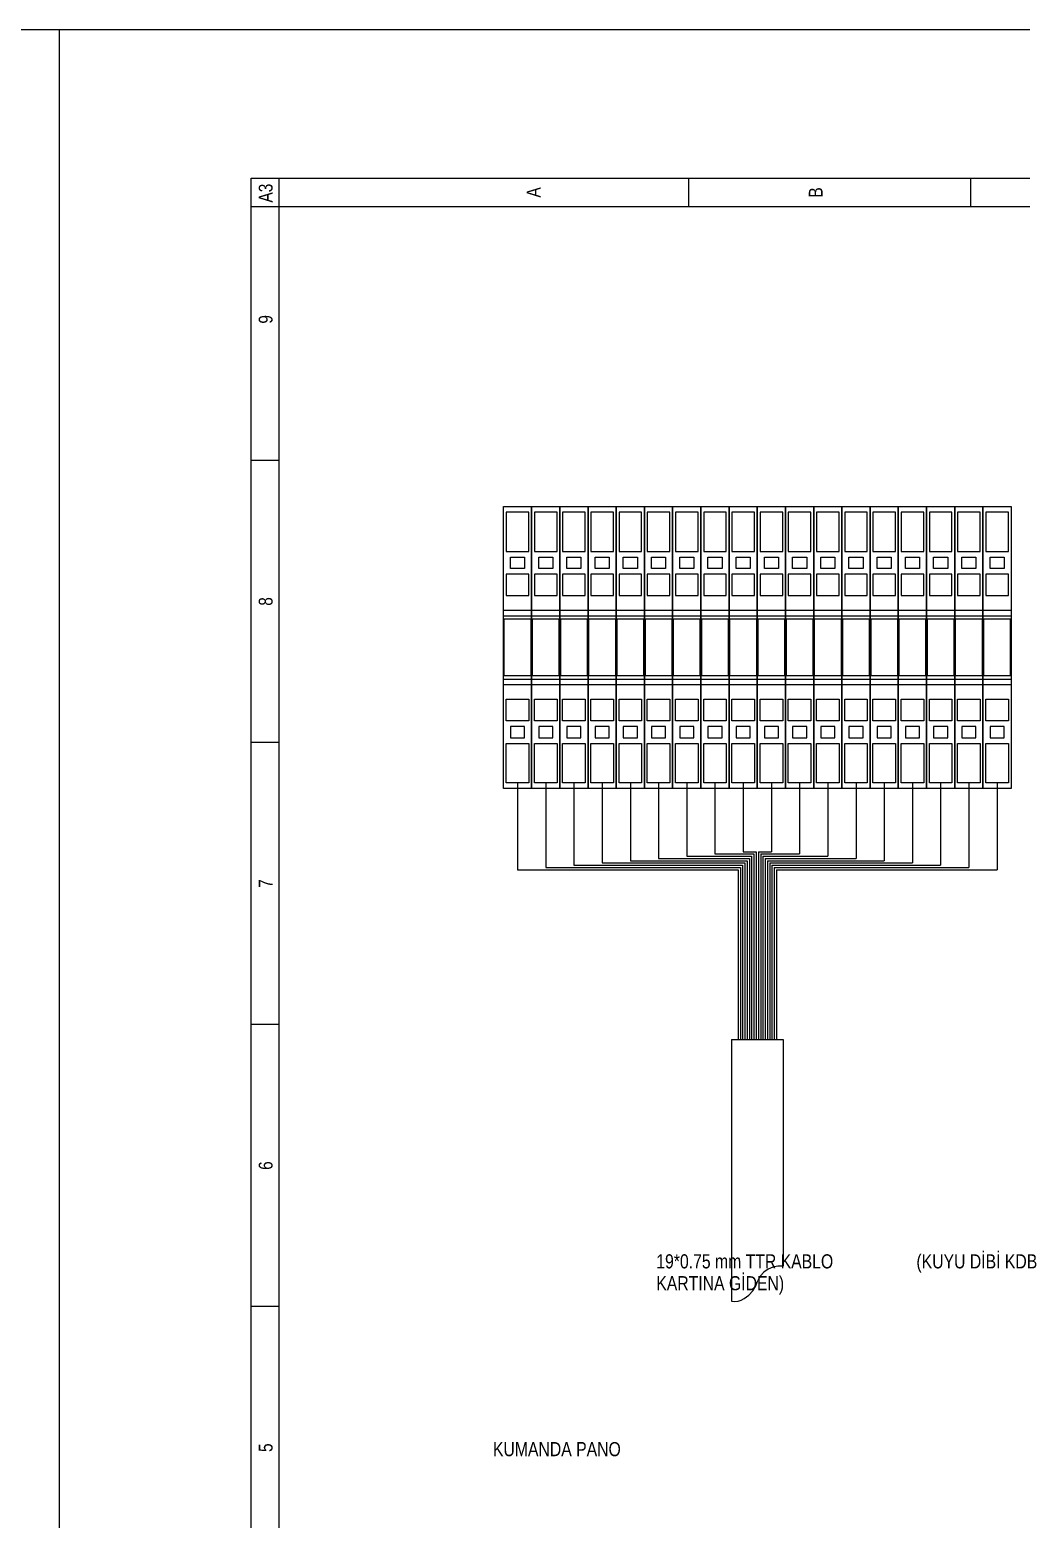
# Model space of a CAD drawing. Header units: centimetres. Extents: x 0 to 14595, y -30 to 2970.
# Drawn here: x 12430 to 12762.4, y 2470.6 to 2970 of the extents above; entities that cross this region are included whole.
import ezdxf
from ezdxf.enums import TextEntityAlignment as Align

# ---------------------------------------------------------------- set-up
doc = ezdxf.new("R2010")
doc.units = ezdxf.units.CM
for name, color, linetype in [('ASN-CERCEVE', 7, 'CONTINUOUS'), ('ASN-ELEKTRIK', 3, 'CONTINUOUS'), ('ASN-ELEKTRIK-YAZI', 4, 'CONTINUOUS')]:
    doc.layers.add(name, color=color, linetype=linetype)
doc.styles.get("Standard").update_dxf_attribs({"font": 'arial.ttf', "width": 0.8})

msp = doc.modelspace()

# ---------------------------------------------------------------- linework, layer by layer
at = {"layer": 'ASN-CERCEVE'}
msp.add_line((12440, 0), (12440, 2970), dxfattribs=at)
for points in [[(0, 0), (14595, 0), (14595, 2970), (0, 2970)], [(100, 0), (14570, 0), (14570, 2970), (100, 2970)]]:
    msp.add_lwpolyline(points, close=True, dxfattribs=at)
at = {"layer": 'ASN-ELEKTRIK'}
for p, q in [((12504.2, 1974.44), (12504.2, 2920.2)), ((12504.2, 2920.2), (13170.95, 2920.2)), ((12513.66, 1983.9), (12513.66, 2920.2)), ((12650.79, 2920.2), (12650.79, 2910.74)), ((12745.37, 2920.2), (12745.37, 2910.74)), ((12504.2, 2910.74), (13133.12, 2910.74)), ((12513.66, 2825.62), (12504.2, 2825.62)), ((12588.79, 2810.21), (12598.24, 2810.21)), ((12588.79, 2715.63), (12588.79, 2810.21)), ((12589.73, 2808.32), (12589.73, 2795.08)), ((12597.3, 2808.32), (12589.73, 2808.32)), ((12597.3, 2795.08), (12597.3, 2808.32)), ((12598.24, 2810.21), (12607.7, 2810.21)), ((12598.24, 2715.63), (12598.24, 2810.21)), ((12598.24, 2810.21), (12598.24, 2715.63)), ((12599.19, 2808.32), (12599.19, 2795.08)), ((12606.76, 2808.32), (12599.19, 2808.32)), ((12606.76, 2795.08), (12606.76, 2808.32)), ((12607.7, 2810.21), (12617.16, 2810.21)), ((12607.7, 2715.63), (12607.7, 2810.21)), ((12607.7, 2810.21), (12607.7, 2715.63)), ((12608.65, 2808.32), (12608.65, 2795.08)), ((12616.21, 2808.32), (12608.65, 2808.32)), ((12616.21, 2795.08), (12616.21, 2808.32)), ((12617.16, 2810.21), (12626.62, 2810.21)), ((12617.16, 2715.63), (12617.16, 2810.21)), ((12617.16, 2810.21), (12617.16, 2715.63)), ((12618.11, 2808.32), (12618.11, 2795.08)), ((12625.67, 2808.32), (12618.11, 2808.32)), ((12625.67, 2795.08), (12625.67, 2808.32)), ((12626.62, 2810.21), (12636.07, 2810.21)), ((12626.62, 2715.63), (12626.62, 2810.21)), ((12626.62, 2810.21), (12626.62, 2715.63)), ((12627.56, 2808.32), (12627.56, 2795.08)), ((12635.13, 2808.32), (12627.56, 2808.32)), ((12635.13, 2795.08), (12635.13, 2808.32)), ((12636.07, 2810.21), (12645.53, 2810.21)), ((12636.07, 2715.63), (12636.07, 2810.21)), ((12636.07, 2810.21), (12636.07, 2715.63)), ((12637.02, 2808.32), (12637.02, 2795.08)), ((12644.59, 2808.32), (12637.02, 2808.32)), ((12644.59, 2795.08), (12644.59, 2808.32)), ((12645.53, 2810.21), (12654.99, 2810.21)), ((12645.53, 2715.63), (12645.53, 2810.21)), ((12645.53, 2810.21), (12645.53, 2715.63)), ((12646.48, 2808.32), (12646.48, 2795.08)), ((12654.04, 2808.32), (12646.48, 2808.32)), ((12654.04, 2795.08), (12654.04, 2808.32)), ((12654.99, 2810.21), (12664.45, 2810.21)), ((12654.99, 2715.63), (12654.99, 2810.21)), ((12654.99, 2810.21), (12654.99, 2715.63)), ((12655.94, 2808.32), (12655.94, 2795.08)), ((12663.5, 2808.32), (12655.94, 2808.32)), ((12663.5, 2795.08), (12663.5, 2808.32)), ((12664.45, 2810.21), (12673.91, 2810.21)), ((12664.45, 2715.63), (12664.45, 2810.21)), ((12664.45, 2810.21), (12664.45, 2715.63)), ((12665.39, 2808.32), (12665.39, 2795.08)), ((12672.96, 2808.32), (12665.39, 2808.32)), ((12672.96, 2795.08), (12672.96, 2808.32)), ((12673.91, 2810.21), (12683.36, 2810.21)), ((12673.91, 2715.63), (12673.91, 2810.21)), ((12673.91, 2810.21), (12673.91, 2715.63)), ((12674.85, 2808.32), (12674.85, 2795.08)), ((12682.42, 2808.32), (12674.85, 2808.32)), ((12682.42, 2795.08), (12682.42, 2808.32)), ((12683.36, 2810.21), (12692.82, 2810.21)), ((12683.36, 2715.63), (12683.36, 2810.21)), ((12683.36, 2810.21), (12683.36, 2715.63)), ((12684.31, 2808.32), (12684.31, 2795.08)), ((12691.87, 2808.32), (12684.31, 2808.32)), ((12691.87, 2795.08), (12691.87, 2808.32)), ((12692.82, 2810.21), (12702.28, 2810.21)), ((12692.82, 2715.63), (12692.82, 2810.21)), ((12692.82, 2810.21), (12692.82, 2715.63)), ((12693.77, 2808.32), (12693.77, 2795.08)), ((12701.33, 2808.32), (12693.77, 2808.32)), ((12701.33, 2795.08), (12701.33, 2808.32)), ((12702.28, 2810.21), (12711.74, 2810.21)), ((12702.28, 2715.63), (12702.28, 2810.21)), ((12702.28, 2810.21), (12702.28, 2715.63)), ((12703.22, 2808.32), (12703.22, 2795.08)), ((12710.79, 2808.32), (12703.22, 2808.32)), ((12710.79, 2795.08), (12710.79, 2808.32)), ((12711.74, 2810.21), (12721.19, 2810.21)), ((12711.74, 2715.63), (12711.74, 2810.21)), ((12711.74, 2810.21), (12711.74, 2715.63)), ((12712.68, 2808.32), (12712.68, 2795.08)), ((12720.25, 2808.32), (12712.68, 2808.32)), ((12720.25, 2795.08), (12720.25, 2808.32)), ((12721.19, 2810.21), (12730.65, 2810.21)), ((12721.19, 2715.63), (12721.19, 2810.21)), ((12721.19, 2810.21), (12721.19, 2715.63)), ((12722.14, 2808.32), (12722.14, 2795.08)), ((12729.7, 2808.32), (12722.14, 2808.32)), ((12729.7, 2795.08), (12729.7, 2808.32)), ((12730.65, 2810.21), (12740.11, 2810.21)), ((12730.65, 2715.63), (12730.65, 2810.21)), ((12730.65, 2810.21), (12730.65, 2715.63)), ((12731.6, 2808.32), (12731.6, 2795.08)), ((12739.16, 2808.32), (12731.6, 2808.32)), ((12739.16, 2795.08), (12739.16, 2808.32)), ((12740.11, 2810.21), (12749.57, 2810.21)), ((12740.11, 2715.63), (12740.11, 2810.21)), ((12740.11, 2810.21), (12740.11, 2715.63)), ((12741.05, 2808.32), (12741.05, 2795.08)), ((12748.62, 2808.32), (12741.05, 2808.32)), ((12748.62, 2795.08), (12748.62, 2808.32)), ((12749.57, 2810.21), (12759.02, 2810.21)), ((12749.57, 2715.63), (12749.57, 2810.21)), ((12749.57, 2810.21), (12749.57, 2715.63)), ((12750.51, 2808.32), (12750.51, 2795.08)), ((12758.08, 2808.32), (12750.51, 2808.32)), ((12758.08, 2795.08), (12758.08, 2808.32)), ((12759.02, 2810.21), (12759.02, 2715.63)), ((12589.73, 2795.08), (12597.3, 2795.08)), ((12591.15, 2793.18), (12595.88, 2793.18)), ((12591.15, 2789.4), (12591.15, 2793.18)), ((12595.88, 2793.18), (12595.88, 2789.4)), ((12599.19, 2795.08), (12606.76, 2795.08)), ((12600.61, 2793.18), (12605.34, 2793.18)), ((12600.61, 2789.4), (12600.61, 2793.18)), ((12605.34, 2793.18), (12605.34, 2789.4)), ((12608.65, 2795.08), (12616.21, 2795.08)), ((12610.07, 2793.18), (12614.8, 2793.18)), ((12610.07, 2789.4), (12610.07, 2793.18)), ((12614.8, 2793.18), (12614.8, 2789.4)), ((12618.11, 2795.08), (12625.67, 2795.08)), ((12619.52, 2793.18), (12624.25, 2793.18)), ((12619.52, 2789.4), (12619.52, 2793.18)), ((12624.25, 2793.18), (12624.25, 2789.4)), ((12627.56, 2795.08), (12635.13, 2795.08)), ((12628.98, 2793.18), (12633.71, 2793.18)), ((12628.98, 2789.4), (12628.98, 2793.18)), ((12633.71, 2793.18), (12633.71, 2789.4)), ((12637.02, 2795.08), (12644.59, 2795.08)), ((12638.44, 2793.18), (12643.17, 2793.18)), ((12638.44, 2789.4), (12638.44, 2793.18)), ((12643.17, 2793.18), (12643.17, 2789.4)), ((12646.48, 2795.08), (12654.04, 2795.08)), ((12647.9, 2793.18), (12652.63, 2793.18)), ((12647.9, 2789.4), (12647.9, 2793.18)), ((12652.63, 2793.18), (12652.63, 2789.4)), ((12655.94, 2795.08), (12663.5, 2795.08)), ((12657.35, 2793.18), (12662.08, 2793.18)), ((12657.35, 2789.4), (12657.35, 2793.18)), ((12662.08, 2793.18), (12662.08, 2789.4)), ((12665.39, 2795.08), (12672.96, 2795.08)), ((12666.81, 2793.18), (12671.54, 2793.18)), ((12666.81, 2789.4), (12666.81, 2793.18)), ((12671.54, 2793.18), (12671.54, 2789.4)), ((12674.85, 2795.08), (12682.42, 2795.08)), ((12676.27, 2793.18), (12681, 2793.18)), ((12676.27, 2789.4), (12676.27, 2793.18)), ((12681, 2793.18), (12681, 2789.4)), ((12684.31, 2795.08), (12691.87, 2795.08)), ((12685.73, 2793.18), (12690.46, 2793.18)), ((12685.73, 2789.4), (12685.73, 2793.18)), ((12690.46, 2793.18), (12690.46, 2789.4)), ((12693.77, 2795.08), (12701.33, 2795.08)), ((12695.18, 2793.18), (12699.91, 2793.18)), ((12695.18, 2789.4), (12695.18, 2793.18)), ((12699.91, 2793.18), (12699.91, 2789.4)), ((12703.22, 2795.08), (12710.79, 2795.08)), ((12704.64, 2793.18), (12709.37, 2793.18)), ((12704.64, 2789.4), (12704.64, 2793.18)), ((12709.37, 2793.18), (12709.37, 2789.4)), ((12712.68, 2795.08), (12720.25, 2795.08)), ((12714.1, 2793.18), (12718.83, 2793.18)), ((12714.1, 2789.4), (12714.1, 2793.18)), ((12718.83, 2793.18), (12718.83, 2789.4)), ((12722.14, 2795.08), (12729.7, 2795.08)), ((12723.56, 2793.18), (12728.29, 2793.18)), ((12723.56, 2789.4), (12723.56, 2793.18)), ((12728.29, 2793.18), (12728.29, 2789.4)), ((12731.6, 2795.08), (12739.16, 2795.08)), ((12733.01, 2793.18), (12737.74, 2793.18)), ((12733.01, 2789.4), (12733.01, 2793.18)), ((12737.74, 2793.18), (12737.74, 2789.4)), ((12741.05, 2795.08), (12748.62, 2795.08)), ((12742.47, 2793.18), (12747.2, 2793.18)), ((12742.47, 2789.4), (12742.47, 2793.18)), ((12747.2, 2793.18), (12747.2, 2789.4)), ((12750.51, 2795.08), (12758.08, 2795.08)), ((12751.93, 2793.18), (12756.66, 2793.18)), ((12751.93, 2789.4), (12751.93, 2793.18)), ((12756.66, 2793.18), (12756.66, 2789.4)), ((12597.3, 2787.51), (12589.73, 2787.51)), ((12589.73, 2787.51), (12589.73, 2780.32)), ((12595.88, 2789.4), (12591.15, 2789.4)), ((12597.3, 2780.32), (12597.3, 2787.51)), ((12606.76, 2787.51), (12599.19, 2787.51)), ((12599.19, 2787.51), (12599.19, 2780.32)), ((12605.34, 2789.4), (12600.61, 2789.4)), ((12606.76, 2780.32), (12606.76, 2787.51)), ((12616.21, 2787.51), (12608.65, 2787.51)), ((12608.65, 2787.51), (12608.65, 2780.32)), ((12614.8, 2789.4), (12610.07, 2789.4)), ((12616.21, 2780.32), (12616.21, 2787.51)), ((12625.67, 2787.51), (12618.11, 2787.51)), ((12618.11, 2787.51), (12618.11, 2780.32)), ((12624.25, 2789.4), (12619.52, 2789.4)), ((12625.67, 2780.32), (12625.67, 2787.51)), ((12635.13, 2787.51), (12627.56, 2787.51)), ((12627.56, 2787.51), (12627.56, 2780.32)), ((12633.71, 2789.4), (12628.98, 2789.4)), ((12635.13, 2780.32), (12635.13, 2787.51)), ((12644.59, 2787.51), (12637.02, 2787.51)), ((12637.02, 2787.51), (12637.02, 2780.32)), ((12643.17, 2789.4), (12638.44, 2789.4)), ((12644.59, 2780.32), (12644.59, 2787.51)), ((12654.04, 2787.51), (12646.48, 2787.51)), ((12646.48, 2787.51), (12646.48, 2780.32)), ((12652.63, 2789.4), (12647.9, 2789.4)), ((12654.04, 2780.32), (12654.04, 2787.51)), ((12663.5, 2787.51), (12655.94, 2787.51)), ((12655.94, 2787.51), (12655.94, 2780.32)), ((12662.08, 2789.4), (12657.35, 2789.4)), ((12663.5, 2780.32), (12663.5, 2787.51)), ((12672.96, 2787.51), (12665.39, 2787.51)), ((12665.39, 2787.51), (12665.39, 2780.32)), ((12671.54, 2789.4), (12666.81, 2789.4)), ((12672.96, 2780.32), (12672.96, 2787.51)), ((12682.42, 2787.51), (12674.85, 2787.51)), ((12674.85, 2787.51), (12674.85, 2780.32)), ((12681, 2789.4), (12676.27, 2789.4)), ((12682.42, 2780.32), (12682.42, 2787.51)), ((12691.87, 2787.51), (12684.31, 2787.51)), ((12684.31, 2787.51), (12684.31, 2780.32)), ((12690.46, 2789.4), (12685.73, 2789.4)), ((12691.87, 2780.32), (12691.87, 2787.51)), ((12701.33, 2787.51), (12693.77, 2787.51)), ((12693.77, 2787.51), (12693.77, 2780.32)), ((12699.91, 2789.4), (12695.18, 2789.4)), ((12701.33, 2780.32), (12701.33, 2787.51)), ((12710.79, 2787.51), (12703.22, 2787.51)), ((12703.22, 2787.51), (12703.22, 2780.32)), ((12709.37, 2789.4), (12704.64, 2789.4)), ((12710.79, 2780.32), (12710.79, 2787.51)), ((12720.25, 2787.51), (12712.68, 2787.51)), ((12712.68, 2787.51), (12712.68, 2780.32)), ((12718.83, 2789.4), (12714.1, 2789.4)), ((12720.25, 2780.32), (12720.25, 2787.51)), ((12729.7, 2787.51), (12722.14, 2787.51)), ((12722.14, 2787.51), (12722.14, 2780.32)), ((12728.29, 2789.4), (12723.56, 2789.4)), ((12729.7, 2780.32), (12729.7, 2787.51)), ((12739.16, 2787.51), (12731.6, 2787.51)), ((12731.6, 2787.51), (12731.6, 2780.32)), ((12737.74, 2789.4), (12733.01, 2789.4)), ((12739.16, 2780.32), (12739.16, 2787.51)), ((12748.62, 2787.51), (12741.05, 2787.51)), ((12741.05, 2787.51), (12741.05, 2780.32)), ((12747.2, 2789.4), (12742.47, 2789.4)), ((12748.62, 2780.32), (12748.62, 2787.51)), ((12758.08, 2787.51), (12750.51, 2787.51)), ((12750.51, 2787.51), (12750.51, 2780.32)), ((12756.66, 2789.4), (12751.93, 2789.4)), ((12758.08, 2780.32), (12758.08, 2787.51)), ((12589.73, 2780.32), (12597.3, 2780.32)), ((12599.19, 2780.32), (12606.76, 2780.32)), ((12608.65, 2780.32), (12616.21, 2780.32)), ((12618.11, 2780.32), (12625.67, 2780.32)), ((12627.56, 2780.32), (12635.13, 2780.32)), ((12637.02, 2780.32), (12644.59, 2780.32)), ((12646.48, 2780.32), (12654.04, 2780.32)), ((12655.94, 2780.32), (12663.5, 2780.32)), ((12665.39, 2780.32), (12672.96, 2780.32)), ((12674.85, 2780.32), (12682.42, 2780.32)), ((12684.31, 2780.32), (12691.87, 2780.32)), ((12693.77, 2780.32), (12701.33, 2780.32)), ((12703.22, 2780.32), (12710.79, 2780.32)), ((12712.68, 2780.32), (12720.25, 2780.32)), ((12722.14, 2780.32), (12729.7, 2780.32)), ((12731.6, 2780.32), (12739.16, 2780.32)), ((12741.05, 2780.32), (12748.62, 2780.32)), ((12750.51, 2780.32), (12758.08, 2780.32)), ((12588.79, 2775.4), (12598.24, 2775.4)), ((12588.79, 2773.51), (12598.24, 2773.51)), ((12588.98, 2772.38), (12588.98, 2753.46)), ((12598.06, 2772.38), (12588.98, 2772.38)), ((12598.06, 2753.46), (12598.06, 2772.38)), ((12598.24, 2775.4), (12607.7, 2775.4)), ((12598.24, 2773.51), (12607.7, 2773.51)), ((12598.43, 2772.38), (12598.43, 2753.46)), ((12607.51, 2772.38), (12598.43, 2772.38)), ((12607.51, 2753.46), (12607.51, 2772.38)), ((12607.7, 2775.4), (12617.16, 2775.4)), ((12607.7, 2773.51), (12617.16, 2773.51)), ((12607.89, 2772.38), (12607.89, 2753.46)), ((12616.97, 2772.38), (12607.89, 2772.38)), ((12616.97, 2753.46), (12616.97, 2772.38)), ((12617.16, 2775.4), (12626.62, 2775.4)), ((12617.16, 2773.51), (12626.62, 2773.51)), ((12617.35, 2772.38), (12617.35, 2753.46)), ((12626.43, 2772.38), (12617.35, 2772.38)), ((12626.43, 2753.46), (12626.43, 2772.38)), ((12626.62, 2775.4), (12636.07, 2775.4)), ((12626.62, 2773.51), (12636.07, 2773.51)), ((12626.81, 2772.38), (12626.81, 2753.46)), ((12635.89, 2772.38), (12626.81, 2772.38)), ((12635.89, 2753.46), (12635.89, 2772.38)), ((12636.07, 2775.4), (12645.53, 2775.4)), ((12636.07, 2773.51), (12645.53, 2773.51)), ((12636.26, 2772.38), (12636.26, 2753.46)), ((12645.34, 2772.38), (12636.26, 2772.38)), ((12645.34, 2753.46), (12645.34, 2772.38)), ((12645.53, 2775.4), (12654.99, 2775.4)), ((12645.53, 2773.51), (12654.99, 2773.51)), ((12645.72, 2772.38), (12645.72, 2753.46)), ((12654.8, 2772.38), (12645.72, 2772.38)), ((12654.8, 2753.46), (12654.8, 2772.38)), ((12654.99, 2775.4), (12664.45, 2775.4)), ((12654.99, 2773.51), (12664.45, 2773.51)), ((12655.18, 2772.38), (12655.18, 2753.46)), ((12664.26, 2772.38), (12655.18, 2772.38)), ((12664.26, 2753.46), (12664.26, 2772.38)), ((12664.45, 2775.4), (12673.91, 2775.4)), ((12664.45, 2773.51), (12673.91, 2773.51)), ((12664.64, 2772.38), (12664.64, 2753.46)), ((12673.72, 2772.38), (12664.64, 2772.38)), ((12673.72, 2753.46), (12673.72, 2772.38)), ((12673.91, 2775.4), (12683.36, 2775.4)), ((12673.91, 2773.51), (12683.36, 2773.51)), ((12674.09, 2772.38), (12674.09, 2753.46)), ((12683.17, 2772.38), (12674.09, 2772.38)), ((12683.17, 2753.46), (12683.17, 2772.38)), ((12683.36, 2775.4), (12692.82, 2775.4)), ((12683.36, 2773.51), (12692.82, 2773.51)), ((12683.55, 2772.38), (12683.55, 2753.46)), ((12692.63, 2772.38), (12683.55, 2772.38)), ((12692.63, 2753.46), (12692.63, 2772.38)), ((12692.82, 2775.4), (12702.28, 2775.4)), ((12692.82, 2773.51), (12702.28, 2773.51)), ((12693.01, 2772.38), (12693.01, 2753.46)), ((12702.09, 2772.38), (12693.01, 2772.38)), ((12702.09, 2753.46), (12702.09, 2772.38)), ((12702.28, 2775.4), (12711.74, 2775.4)), ((12702.28, 2773.51), (12711.74, 2773.51)), ((12702.47, 2772.38), (12702.47, 2753.46)), ((12711.55, 2772.38), (12702.47, 2772.38)), ((12711.55, 2753.46), (12711.55, 2772.38)), ((12711.74, 2775.4), (12721.19, 2775.4)), ((12711.74, 2773.51), (12721.19, 2773.51)), ((12711.92, 2772.38), (12711.92, 2753.46)), ((12721, 2772.38), (12711.92, 2772.38)), ((12721, 2753.46), (12721, 2772.38)), ((12721.19, 2775.4), (12730.65, 2775.4)), ((12721.19, 2773.51), (12730.65, 2773.51)), ((12721.38, 2772.38), (12721.38, 2753.46)), ((12730.46, 2772.38), (12721.38, 2772.38)), ((12730.46, 2753.46), (12730.46, 2772.38)), ((12730.65, 2775.4), (12740.11, 2775.4)), ((12730.65, 2773.51), (12740.11, 2773.51)), ((12730.84, 2772.38), (12730.84, 2753.46)), ((12739.92, 2772.38), (12730.84, 2772.38)), ((12739.92, 2753.46), (12739.92, 2772.38)), ((12740.11, 2775.4), (12749.57, 2775.4)), ((12740.11, 2773.51), (12749.57, 2773.51)), ((12740.3, 2772.38), (12740.3, 2753.46)), ((12749.38, 2772.38), (12740.3, 2772.38)), ((12749.38, 2753.46), (12749.38, 2772.38)), ((12749.57, 2775.4), (12759.02, 2775.4)), ((12749.57, 2773.51), (12759.02, 2773.51)), ((12749.75, 2772.38), (12749.75, 2753.46)), ((12758.83, 2772.38), (12749.75, 2772.38)), ((12758.83, 2753.46), (12758.83, 2772.38)), ((12588.79, 2752.33), (12598.24, 2752.33)), ((12588.98, 2753.46), (12598.06, 2753.46)), ((12598.24, 2752.33), (12607.7, 2752.33)), ((12598.43, 2753.46), (12607.51, 2753.46)), ((12607.7, 2752.33), (12617.16, 2752.33)), ((12607.89, 2753.46), (12616.97, 2753.46)), ((12617.16, 2752.33), (12626.62, 2752.33)), ((12617.35, 2753.46), (12626.43, 2753.46)), ((12626.62, 2752.33), (12636.07, 2752.33)), ((12626.81, 2753.46), (12635.89, 2753.46)), ((12636.07, 2752.33), (12645.53, 2752.33)), ((12636.26, 2753.46), (12645.34, 2753.46)), ((12645.53, 2752.33), (12654.99, 2752.33)), ((12645.72, 2753.46), (12654.8, 2753.46)), ((12654.99, 2752.33), (12664.45, 2752.33)), ((12655.18, 2753.46), (12664.26, 2753.46)), ((12664.45, 2752.33), (12673.91, 2752.33)), ((12664.64, 2753.46), (12673.72, 2753.46)), ((12673.91, 2752.33), (12683.36, 2752.33)), ((12674.09, 2753.46), (12683.17, 2753.46)), ((12683.36, 2752.33), (12692.82, 2752.33)), ((12683.55, 2753.46), (12692.63, 2753.46)), ((12692.82, 2752.33), (12702.28, 2752.33)), ((12693.01, 2753.46), (12702.09, 2753.46)), ((12702.28, 2752.33), (12711.74, 2752.33)), ((12702.47, 2753.46), (12711.55, 2753.46)), ((12711.74, 2752.33), (12721.19, 2752.33)), ((12711.92, 2753.46), (12721, 2753.46)), ((12721.19, 2752.33), (12730.65, 2752.33)), ((12721.38, 2753.46), (12730.46, 2753.46)), ((12730.65, 2752.33), (12740.11, 2752.33)), ((12730.84, 2753.46), (12739.92, 2753.46)), ((12740.11, 2752.33), (12749.57, 2752.33)), ((12740.3, 2753.46), (12749.38, 2753.46)), ((12749.57, 2752.33), (12759.02, 2752.33)), ((12749.75, 2753.46), (12758.83, 2753.46)), ((12588.79, 2750.44), (12598.24, 2750.44)), ((12598.24, 2750.44), (12607.7, 2750.44)), ((12607.7, 2750.44), (12617.16, 2750.44)), ((12617.16, 2750.44), (12626.62, 2750.44)), ((12626.62, 2750.44), (12636.07, 2750.44)), ((12636.07, 2750.44), (12645.53, 2750.44)), ((12645.53, 2750.44), (12654.99, 2750.44)), ((12654.99, 2750.44), (12664.45, 2750.44)), ((12664.45, 2750.44), (12673.91, 2750.44)), ((12673.91, 2750.44), (12683.36, 2750.44)), ((12683.36, 2750.44), (12692.82, 2750.44)), ((12692.82, 2750.44), (12702.28, 2750.44)), ((12702.28, 2750.44), (12711.74, 2750.44)), ((12711.74, 2750.44), (12721.19, 2750.44)), ((12721.19, 2750.44), (12730.65, 2750.44)), ((12730.65, 2750.44), (12740.11, 2750.44)), ((12740.11, 2750.44), (12749.57, 2750.44)), ((12749.57, 2750.44), (12759.02, 2750.44)), ((12589.73, 2745.52), (12597.3, 2745.52)), ((12589.73, 2738.33), (12589.73, 2745.52)), ((12597.3, 2745.52), (12597.3, 2738.33)), ((12599.19, 2745.52), (12606.76, 2745.52)), ((12599.19, 2738.33), (12599.19, 2745.52)), ((12606.76, 2745.52), (12606.76, 2738.33)), ((12608.65, 2745.52), (12616.21, 2745.52)), ((12608.65, 2738.33), (12608.65, 2745.52)), ((12616.21, 2745.52), (12616.21, 2738.33)), ((12618.11, 2745.52), (12625.67, 2745.52)), ((12618.11, 2738.33), (12618.11, 2745.52)), ((12625.67, 2745.52), (12625.67, 2738.33)), ((12627.56, 2745.52), (12635.13, 2745.52)), ((12627.56, 2738.33), (12627.56, 2745.52)), ((12635.13, 2745.52), (12635.13, 2738.33)), ((12637.02, 2745.52), (12644.59, 2745.52)), ((12637.02, 2738.33), (12637.02, 2745.52)), ((12644.59, 2745.52), (12644.59, 2738.33)), ((12646.48, 2745.52), (12654.04, 2745.52)), ((12646.48, 2738.33), (12646.48, 2745.52)), ((12654.04, 2745.52), (12654.04, 2738.33)), ((12655.94, 2745.52), (12663.5, 2745.52)), ((12655.94, 2738.33), (12655.94, 2745.52)), ((12663.5, 2745.52), (12663.5, 2738.33)), ((12665.39, 2745.52), (12672.96, 2745.52)), ((12665.39, 2738.33), (12665.39, 2745.52)), ((12672.96, 2745.52), (12672.96, 2738.33)), ((12674.85, 2745.52), (12682.42, 2745.52)), ((12674.85, 2738.33), (12674.85, 2745.52)), ((12682.42, 2745.52), (12682.42, 2738.33)), ((12684.31, 2745.52), (12691.87, 2745.52)), ((12684.31, 2738.33), (12684.31, 2745.52)), ((12691.87, 2745.52), (12691.87, 2738.33)), ((12693.77, 2745.52), (12701.33, 2745.52)), ((12693.77, 2738.33), (12693.77, 2745.52)), ((12701.33, 2745.52), (12701.33, 2738.33)), ((12703.22, 2745.52), (12710.79, 2745.52)), ((12703.22, 2738.33), (12703.22, 2745.52)), ((12710.79, 2745.52), (12710.79, 2738.33)), ((12712.68, 2745.52), (12720.25, 2745.52)), ((12712.68, 2738.33), (12712.68, 2745.52)), ((12720.25, 2745.52), (12720.25, 2738.33)), ((12722.14, 2745.52), (12729.7, 2745.52)), ((12722.14, 2738.33), (12722.14, 2745.52)), ((12729.7, 2745.52), (12729.7, 2738.33)), ((12731.6, 2745.52), (12739.16, 2745.52)), ((12731.6, 2738.33), (12731.6, 2745.52)), ((12739.16, 2745.52), (12739.16, 2738.33)), ((12741.05, 2745.52), (12748.62, 2745.52)), ((12741.05, 2738.33), (12741.05, 2745.52)), ((12748.62, 2745.52), (12748.62, 2738.33)), ((12750.51, 2745.52), (12758.08, 2745.52)), ((12750.51, 2738.33), (12750.51, 2745.52)), ((12758.08, 2745.52), (12758.08, 2738.33)), ((12597.3, 2738.33), (12589.73, 2738.33)), ((12606.76, 2738.33), (12599.19, 2738.33)), ((12616.21, 2738.33), (12608.65, 2738.33)), ((12625.67, 2738.33), (12618.11, 2738.33)), ((12635.13, 2738.33), (12627.56, 2738.33)), ((12644.59, 2738.33), (12637.02, 2738.33)), ((12654.04, 2738.33), (12646.48, 2738.33)), ((12663.5, 2738.33), (12655.94, 2738.33)), ((12672.96, 2738.33), (12665.39, 2738.33)), ((12682.42, 2738.33), (12674.85, 2738.33)), ((12691.87, 2738.33), (12684.31, 2738.33)), ((12701.33, 2738.33), (12693.77, 2738.33)), ((12710.79, 2738.33), (12703.22, 2738.33)), ((12720.25, 2738.33), (12712.68, 2738.33)), ((12729.7, 2738.33), (12722.14, 2738.33)), ((12739.16, 2738.33), (12731.6, 2738.33)), ((12748.62, 2738.33), (12741.05, 2738.33)), ((12758.08, 2738.33), (12750.51, 2738.33)), ((12595.88, 2736.44), (12591.15, 2736.44)), ((12591.15, 2736.44), (12591.15, 2732.66)), ((12591.15, 2732.66), (12595.88, 2732.66)), ((12595.88, 2732.66), (12595.88, 2736.44)), ((12605.34, 2736.44), (12600.61, 2736.44)), ((12600.61, 2736.44), (12600.61, 2732.66)), ((12600.61, 2732.66), (12605.34, 2732.66)), ((12605.34, 2732.66), (12605.34, 2736.44)), ((12614.8, 2736.44), (12610.07, 2736.44)), ((12610.07, 2736.44), (12610.07, 2732.66)), ((12610.07, 2732.66), (12614.8, 2732.66)), ((12614.8, 2732.66), (12614.8, 2736.44)), ((12624.25, 2736.44), (12619.52, 2736.44)), ((12619.52, 2736.44), (12619.52, 2732.66)), ((12619.52, 2732.66), (12624.25, 2732.66)), ((12624.25, 2732.66), (12624.25, 2736.44)), ((12633.71, 2736.44), (12628.98, 2736.44)), ((12628.98, 2736.44), (12628.98, 2732.66)), ((12628.98, 2732.66), (12633.71, 2732.66)), ((12633.71, 2732.66), (12633.71, 2736.44)), ((12643.17, 2736.44), (12638.44, 2736.44)), ((12638.44, 2736.44), (12638.44, 2732.66)), ((12638.44, 2732.66), (12643.17, 2732.66)), ((12643.17, 2732.66), (12643.17, 2736.44)), ((12652.63, 2736.44), (12647.9, 2736.44)), ((12647.9, 2736.44), (12647.9, 2732.66)), ((12647.9, 2732.66), (12652.63, 2732.66)), ((12652.63, 2732.66), (12652.63, 2736.44)), ((12662.08, 2736.44), (12657.35, 2736.44)), ((12657.35, 2736.44), (12657.35, 2732.66)), ((12657.35, 2732.66), (12662.08, 2732.66)), ((12662.08, 2732.66), (12662.08, 2736.44)), ((12671.54, 2736.44), (12666.81, 2736.44)), ((12666.81, 2736.44), (12666.81, 2732.66)), ((12666.81, 2732.66), (12671.54, 2732.66)), ((12671.54, 2732.66), (12671.54, 2736.44)), ((12681, 2736.44), (12676.27, 2736.44)), ((12676.27, 2736.44), (12676.27, 2732.66)), ((12676.27, 2732.66), (12681, 2732.66)), ((12681, 2732.66), (12681, 2736.44)), ((12690.46, 2736.44), (12685.73, 2736.44)), ((12685.73, 2736.44), (12685.73, 2732.66)), ((12685.73, 2732.66), (12690.46, 2732.66)), ((12690.46, 2732.66), (12690.46, 2736.44)), ((12699.91, 2736.44), (12695.18, 2736.44)), ((12695.18, 2736.44), (12695.18, 2732.66)), ((12695.18, 2732.66), (12699.91, 2732.66)), ((12699.91, 2732.66), (12699.91, 2736.44)), ((12709.37, 2736.44), (12704.64, 2736.44)), ((12704.64, 2736.44), (12704.64, 2732.66)), ((12704.64, 2732.66), (12709.37, 2732.66)), ((12709.37, 2732.66), (12709.37, 2736.44)), ((12718.83, 2736.44), (12714.1, 2736.44)), ((12714.1, 2736.44), (12714.1, 2732.66)), ((12714.1, 2732.66), (12718.83, 2732.66)), ((12718.83, 2732.66), (12718.83, 2736.44)), ((12728.29, 2736.44), (12723.56, 2736.44)), ((12723.56, 2736.44), (12723.56, 2732.66)), ((12723.56, 2732.66), (12728.29, 2732.66)), ((12728.29, 2732.66), (12728.29, 2736.44)), ((12737.74, 2736.44), (12733.01, 2736.44)), ((12733.01, 2736.44), (12733.01, 2732.66)), ((12733.01, 2732.66), (12737.74, 2732.66)), ((12737.74, 2732.66), (12737.74, 2736.44)), ((12747.2, 2736.44), (12742.47, 2736.44)), ((12742.47, 2736.44), (12742.47, 2732.66)), ((12742.47, 2732.66), (12747.2, 2732.66)), ((12747.2, 2732.66), (12747.2, 2736.44)), ((12756.66, 2736.44), (12751.93, 2736.44)), ((12751.93, 2736.44), (12751.93, 2732.66)), ((12751.93, 2732.66), (12756.66, 2732.66)), ((12756.66, 2732.66), (12756.66, 2736.44)), ((12513.66, 2731.05), (12504.2, 2731.05)), ((12589.73, 2717.52), (12589.73, 2730.76)), ((12589.73, 2730.76), (12597.3, 2730.76)), ((12597.3, 2730.76), (12597.3, 2717.52)), ((12599.19, 2717.52), (12599.19, 2730.76)), ((12599.19, 2730.76), (12606.76, 2730.76)), ((12606.76, 2730.76), (12606.76, 2717.52)), ((12608.65, 2717.52), (12608.65, 2730.76)), ((12608.65, 2730.76), (12616.21, 2730.76)), ((12616.21, 2730.76), (12616.21, 2717.52)), ((12618.11, 2717.52), (12618.11, 2730.76)), ((12618.11, 2730.76), (12625.67, 2730.76)), ((12625.67, 2730.76), (12625.67, 2717.52)), ((12627.56, 2717.52), (12627.56, 2730.76)), ((12627.56, 2730.76), (12635.13, 2730.76)), ((12635.13, 2730.76), (12635.13, 2717.52)), ((12637.02, 2717.52), (12637.02, 2730.76)), ((12637.02, 2730.76), (12644.59, 2730.76)), ((12644.59, 2730.76), (12644.59, 2717.52)), ((12646.48, 2717.52), (12646.48, 2730.76)), ((12646.48, 2730.76), (12654.04, 2730.76)), ((12654.04, 2730.76), (12654.04, 2717.52)), ((12655.94, 2717.52), (12655.94, 2730.76)), ((12655.94, 2730.76), (12663.5, 2730.76)), ((12663.5, 2730.76), (12663.5, 2717.52)), ((12665.39, 2717.52), (12665.39, 2730.76)), ((12665.39, 2730.76), (12672.96, 2730.76)), ((12672.96, 2730.76), (12672.96, 2717.52)), ((12674.85, 2717.52), (12674.85, 2730.76)), ((12674.85, 2730.76), (12682.42, 2730.76)), ((12682.42, 2730.76), (12682.42, 2717.52)), ((12684.31, 2717.52), (12684.31, 2730.76)), ((12684.31, 2730.76), (12691.87, 2730.76)), ((12691.87, 2730.76), (12691.87, 2717.52)), ((12693.77, 2717.52), (12693.77, 2730.76)), ((12693.77, 2730.76), (12701.33, 2730.76)), ((12701.33, 2730.76), (12701.33, 2717.52)), ((12703.22, 2717.52), (12703.22, 2730.76)), ((12703.22, 2730.76), (12710.79, 2730.76)), ((12710.79, 2730.76), (12710.79, 2717.52)), ((12712.68, 2717.52), (12712.68, 2730.76)), ((12712.68, 2730.76), (12720.25, 2730.76)), ((12720.25, 2730.76), (12720.25, 2717.52)), ((12722.14, 2717.52), (12722.14, 2730.76)), ((12722.14, 2730.76), (12729.7, 2730.76)), ((12729.7, 2730.76), (12729.7, 2717.52)), ((12731.6, 2717.52), (12731.6, 2730.76)), ((12731.6, 2730.76), (12739.16, 2730.76)), ((12739.16, 2730.76), (12739.16, 2717.52)), ((12741.05, 2717.52), (12741.05, 2730.76)), ((12741.05, 2730.76), (12748.62, 2730.76)), ((12748.62, 2730.76), (12748.62, 2717.52)), ((12750.51, 2717.52), (12750.51, 2730.76)), ((12750.51, 2730.76), (12758.08, 2730.76)), ((12758.08, 2730.76), (12758.08, 2717.52)), ((12597.3, 2717.52), (12589.73, 2717.52)), ((12593.52, 2717.52), (12593.52, 2688.38)), ((12606.76, 2717.52), (12599.19, 2717.52)), ((12602.97, 2717.52), (12602.97, 2689.14)), ((12616.21, 2717.52), (12608.65, 2717.52)), ((12612.43, 2717.52), (12612.43, 2689.89)), ((12625.67, 2717.52), (12618.11, 2717.52)), ((12621.89, 2717.52), (12621.89, 2690.65)), ((12635.13, 2717.52), (12627.56, 2717.52)), ((12631.35, 2717.52), (12631.35, 2691.41)), ((12644.59, 2717.52), (12637.02, 2717.52)), ((12640.8, 2717.52), (12640.8, 2692.16)), ((12654.04, 2717.52), (12646.48, 2717.52)), ((12650.26, 2717.52), (12650.26, 2692.92)), ((12663.5, 2717.52), (12655.94, 2717.52)), ((12659.72, 2717.52), (12659.72, 2693.68)), ((12672.96, 2717.52), (12665.39, 2717.52)), ((12669.18, 2717.52), (12669.18, 2694.43)), ((12682.42, 2717.52), (12674.85, 2717.52)), ((12678.63, 2717.52), (12678.63, 2694.43)), ((12691.87, 2717.52), (12684.31, 2717.52)), ((12688.09, 2717.52), (12688.09, 2693.68)), ((12701.33, 2717.52), (12693.77, 2717.52)), ((12697.55, 2717.52), (12697.55, 2692.92)), ((12710.79, 2717.52), (12703.22, 2717.52)), ((12707.01, 2717.52), (12707.01, 2692.16)), ((12720.25, 2717.52), (12712.68, 2717.52)), ((12716.46, 2717.52), (12716.46, 2691.41)), ((12729.7, 2717.52), (12722.14, 2717.52)), ((12725.92, 2717.52), (12725.92, 2690.65)), ((12739.16, 2717.52), (12731.6, 2717.52)), ((12735.38, 2717.52), (12735.38, 2689.89)), ((12748.62, 2717.52), (12741.05, 2717.52)), ((12744.84, 2717.52), (12744.84, 2689.14)), ((12758.08, 2717.52), (12750.51, 2717.52)), ((12754.29, 2717.52), (12754.29, 2688.38)), ((12598.24, 2715.63), (12588.79, 2715.63)), ((12607.7, 2715.63), (12598.24, 2715.63)), ((12617.16, 2715.63), (12607.7, 2715.63)), ((12626.62, 2715.63), (12617.16, 2715.63)), ((12636.07, 2715.63), (12626.62, 2715.63)), ((12645.53, 2715.63), (12636.07, 2715.63)), ((12654.99, 2715.63), (12645.53, 2715.63)), ((12664.45, 2715.63), (12654.99, 2715.63)), ((12673.91, 2715.63), (12664.45, 2715.63)), ((12683.36, 2715.63), (12673.91, 2715.63)), ((12692.82, 2715.63), (12683.36, 2715.63)), ((12702.28, 2715.63), (12692.82, 2715.63)), ((12711.74, 2715.63), (12702.28, 2715.63)), ((12721.19, 2715.63), (12711.74, 2715.63)), ((12730.65, 2715.63), (12721.19, 2715.63)), ((12740.11, 2715.63), (12730.65, 2715.63)), ((12749.57, 2715.63), (12740.11, 2715.63)), ((12759.02, 2715.63), (12749.57, 2715.63)), ((12640.8, 2692.16), (12671.26, 2692.16)), ((12650.26, 2692.92), (12672.01, 2692.92)), ((12659.72, 2693.68), (12672.77, 2693.68)), ((12669.18, 2694.43), (12673.53, 2694.43)), ((12671.26, 2692.16), (12671.26, 2631.44)), ((12672.01, 2692.92), (12672.01, 2631.44)), ((12672.77, 2693.68), (12672.77, 2631.44)), ((12673.53, 2694.43), (12673.53, 2631.44)), ((12674.28, 2694.43), (12674.28, 2631.44)), ((12674.28, 2694.43), (12678.63, 2694.43)), ((12675.04, 2693.68), (12675.04, 2631.44)), ((12675.04, 2693.68), (12688.09, 2693.68)), ((12675.8, 2692.92), (12675.8, 2631.44)), ((12675.8, 2692.92), (12697.55, 2692.92)), ((12676.55, 2692.16), (12676.55, 2631.44)), ((12676.55, 2692.16), (12707.01, 2692.16)), ((12593.52, 2688.38), (12667.47, 2688.38)), ((12602.97, 2689.14), (12668.23, 2689.14)), ((12612.43, 2689.89), (12668.99, 2689.89)), ((12621.89, 2690.65), (12669.74, 2690.65)), ((12631.35, 2691.41), (12670.5, 2691.41)), ((12667.47, 2688.38), (12667.47, 2631.44)), ((12668.23, 2689.14), (12668.23, 2631.44)), ((12668.99, 2689.89), (12668.99, 2631.44)), ((12669.74, 2690.65), (12669.74, 2631.44)), ((12670.5, 2691.41), (12670.5, 2631.44)), ((12677.31, 2691.41), (12677.31, 2631.44)), ((12677.31, 2691.41), (12716.46, 2691.41)), ((12678.07, 2690.65), (12678.07, 2631.44)), ((12678.07, 2690.65), (12725.92, 2690.65)), ((12678.82, 2689.89), (12678.82, 2631.44)), ((12678.82, 2689.89), (12735.38, 2689.89)), ((12679.58, 2689.14), (12679.58, 2631.44)), ((12679.58, 2689.14), (12744.84, 2689.14)), ((12680.34, 2688.38), (12680.34, 2631.44)), ((12680.34, 2688.38), (12754.29, 2688.38)), ((12513.66, 2636.47), (12504.2, 2636.47)), ((12665.26, 2631.44), (12682.55, 2631.44)), ((12665.26, 2631.44), (12665.26, 2543.78)), ((12682.55, 2631.44), (12682.55, 2555.43)), ((12513.66, 2541.9), (12504.2, 2541.9))]:
    msp.add_line(p, q, dxfattribs=at)
for points in [[(12682.55, 2555.43), (12680.82, 2555.47), (12679.11, 2555.14), (12677.52, 2554.46), (12676.1, 2553.46), (12674.93, 2552.19), (12674.04, 2550.7)], [(12669.52, 2544.68), (12671.09, 2545.8), (12672.41, 2547.22), (12673.4, 2548.87), (12674.04, 2550.7)], [(12665.26, 2543.78), (12666.37, 2543.66), (12667.48, 2543.78), (12668.55, 2544.12), (12669.52, 2544.68)]]:
    msp.add_lwpolyline(points, dxfattribs=at)

# ---------------------------------------------------------------- texts
at = {"layer": 'ASN-ELEKTRIK-YAZI', "width": 0.8}
msp.add_text('A3', height=4.634, rotation=90, dxfattribs=at).set_placement((12511.39, 2912.07))
for s, p in [('A', (12601.23, 2915.47)), ('B', (12695.81, 2915.47)), ('9', (12511.39, 2872.91)), ('8', (12511.39, 2778.34)), ('7', (12511.39, 2683.76)), ('6', (12511.39, 2589.18)), ('5', (12511.39, 2494.61))]:
    msp.add_text(s, height=4.63, rotation=90, dxfattribs=at).set_placement(p, align=Align.CENTER)
for s, p in [('19*0.75 mm TTR KABLO                   (KUYU DİBİ KDB', (12640.04, 2559.45)), ('KARTINA GİDEN)', (12640.04, 2552.12)), ('KUMANDA PANO', (12585.28, 2496.49))]:
    msp.add_text(s, height=4.7288, dxfattribs=at).set_placement(p, align=Align.TOP_LEFT)

doc.saveas('drawing.dxf')
